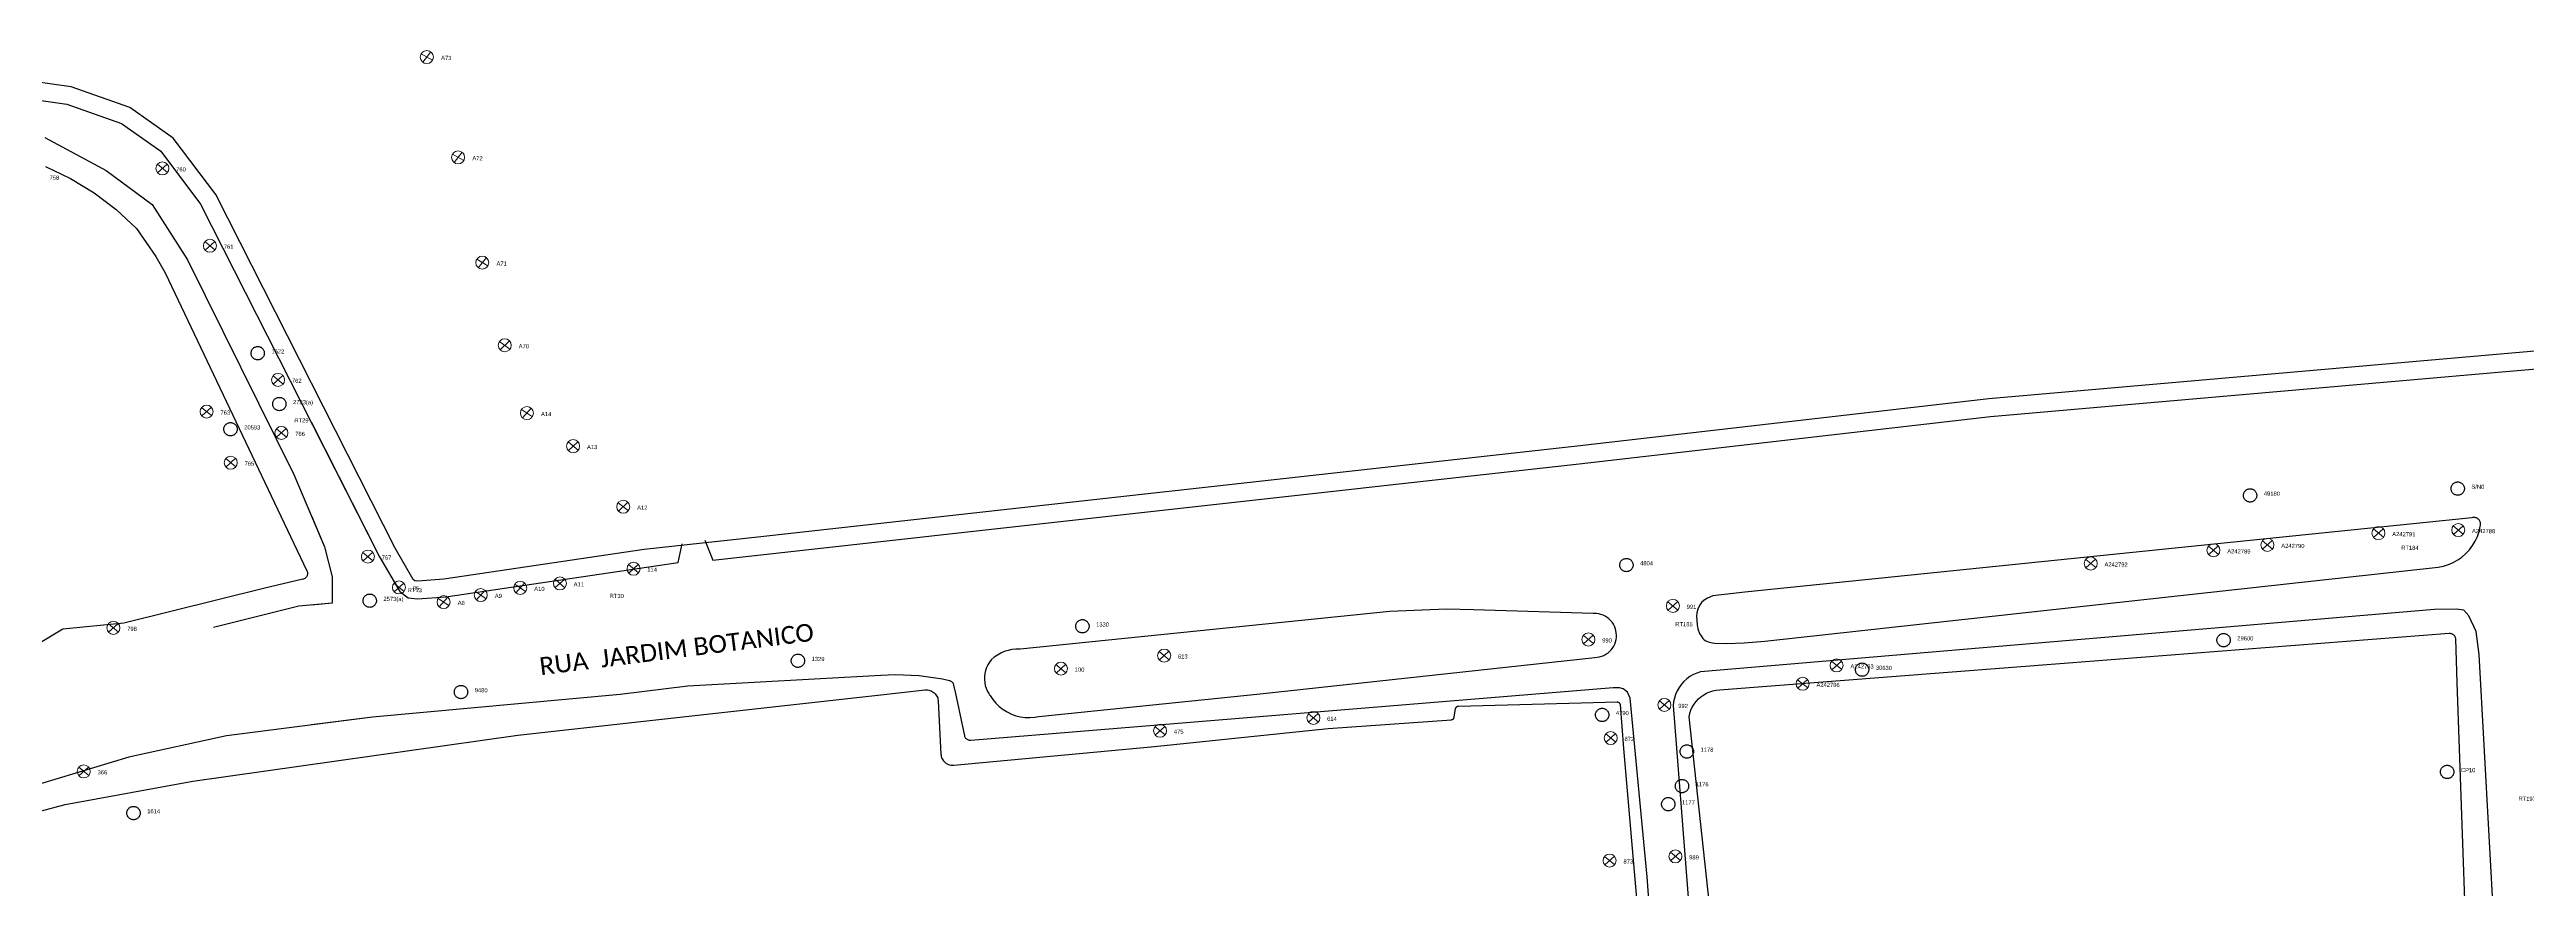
# Model space of a CAD drawing. Header units: millimetres. Extents: x 676447 to 689606, y 7455628 to 7463967.
# Drawn here: x 683132.8 to 683550.8, y 7459652.5 to 7459794.1 of the extents above; entities that cross this region are included whole.
import ezdxf

# ---------------------------------------------------------------- set-up
doc = ezdxf.new("R2010")
doc.units = ezdxf.units.MM
doc.header["$LTSCALE"] = 0.1
doc.header["$MEASUREMENT"] = 0
doc.linetypes.add('PHANTOM2', pattern=[1.25, 0.625, -0.125, 0.125, -0.125, 0.125, -0.125])
doc.layers.add('10.4-Postes', color=1, linetype='Continuous', lineweight=0)
for name, color, linetype in [('Caixas Subterrâneas', 5, 'Continuous'), ('LEGENDAS_INFRAESTRUTURAS', 7, 'Continuous'), ('MUB_MEIOFIO', 7, 'Continuous'), ('MUB_QUADRAS', 7, 'Continuous'), ('MUB_SEGMENTO', 7, 'Continuous'), ('NOS_DE_INFRAESTRUTURA', 7, 'Continuous')]:
    doc.layers.add(name, color=color, linetype=linetype)
doc.styles.add('Legend', font='calibri.ttf')
doc.styles.get("Standard").update_dxf_attribs({"font": 'arial.ttf'})

# ---------------------------------------------------------------- blocks, each defined once
blk = doc.blocks.new('PTPT')
at = {"layer": '10.4-Postes', "color": 1, "linetype": 'PHANTOM2'}
for points in [[(-0.0000079, 0.0000104), (0.0000075, -0.000002)], [(0.000007, 0.0000109), (-0.0000074, -0.0000025)]]:
    blk.add_lwpolyline(points, dxfattribs=at)
at = {"layer": '10.4-Postes', "color": 1}
blk.add_circle((-0.0000002, 0.0000042), 0.00000987, dxfattribs=at)
blk = doc.blocks.new('MHMZ')
at = {"linetype": 'PHANTOM2'}
blk.add_circle((0, 0), 0.0000101, dxfattribs=at)

msp = doc.modelspace()

# ---------------------------------------------------------------- linework, layer by layer
at = {"layer": 'MUB_MEIOFIO', "linetype": 'Continuous'}
for points in [[(683123.47, 7459786.6), (683135.78, 7459784.84), (683145, 7459781.62), (683151.6, 7459776.93), (683158.33, 7459768), (683188.55, 7459708.46), (683191.94, 7459702.58), (683193.36, 7459701.51), (683194.94, 7459701.33), (683199.72, 7459701.71), (683238.94, 7459707.49), (683239.61, 7459710.66)], [(683132.04, 7459779.22), (683142.4, 7459773.65), (683150.14, 7459767.9), (683156.11, 7459758.57), (683174.04, 7459722.34), (683179.27, 7459710.15), (683180.51, 7459705.05), (683180.54, 7459700.65), (683174.9, 7459700.1), (683160.53, 7459696.51)], [(683243.42, 7459711.24), (683244.76, 7459707.9), (683390.98, 7459724.13), (683460.39, 7459732.14), (683616.27, 7459745.77)], [(683418.95, 7459702.47), (683413.51, 7459701.84), (683412.62, 7459701.48), (683412.08, 7459701.13), (683411.64, 7459700.74), (683411.27, 7459700.23), (683411, 7459699.59), (683410.86, 7459698.97), (683410.8, 7459698.44), (683410.82, 7459697.67), (683410.9, 7459696.95), (683411, 7459696.28), (683411.29, 7459695.52), (683411.67, 7459694.93), (683411.87, 7459694.67), (683412.1, 7459694.44), (683412.35, 7459694.27), (683412.62, 7459694.14), (683412.89, 7459694.05), (683413.19, 7459693.96), (683413.49, 7459693.9), (683413.83, 7459693.85), (683415.85, 7459693.8), (683418.81, 7459693.94), (683422.3, 7459694.21), (683535.97, 7459706.71), (683536.83, 7459706.88), (683537.67, 7459707.14), (683538.48, 7459707.48), (683539.24, 7459707.91), (683539.96, 7459708.41), (683540.62, 7459708.99), (683541.22, 7459709.63), (683541.74, 7459710.33), (683542.19, 7459711.08), (683542.56, 7459711.87), (683542.85, 7459712.7), (683543.04, 7459713.56), (683543.08, 7459713.79), (683543.09, 7459713.91), (683543.1, 7459714.02), (683543.09, 7459714.14), (683543.07, 7459714.25), (683543.03, 7459714.36), (683542.99, 7459714.47), (683542.93, 7459714.57), (683542.87, 7459714.67), (683542.79, 7459714.75), (683542.71, 7459714.83), (683542.62, 7459714.9), (683542.52, 7459714.96), (683542.41, 7459715.01), (683542.3, 7459715.05), (683542.19, 7459715.08), (683542.07, 7459715.09), (683541.96, 7459715.1), (683541.84, 7459715.09), (683541.73, 7459715.07), (683541.65, 7459715.04), (683418.95, 7459702.47)], [(683359.04, 7459699.22), (683296.66, 7459692.86), (683296.55, 7459692.87), (683295.89, 7459692.87), (683295.24, 7459692.8), (683294.59, 7459692.66), (683293.97, 7459692.46), (683293.36, 7459692.19), (683292.79, 7459691.87), (683292.26, 7459691.48), (683291.77, 7459691.04), (683291.46, 7459690.64), (683291.2, 7459690.2), (683290.98, 7459689.74), (683290.81, 7459689.26), (683290.7, 7459688.77), (683290.63, 7459688.26), (683290.62, 7459687.76), (683290.66, 7459687.25), (683290.76, 7459686.75), (683290.9, 7459686.26), (683291.1, 7459685.8), (683291.34, 7459685.35), (683291.46, 7459685.17), (683291.57, 7459685.01), (683292.02, 7459684.35), (683292.54, 7459683.73), (683293.12, 7459683.17), (683293.76, 7459682.68), (683294.44, 7459682.26), (683295.16, 7459681.91), (683295.92, 7459681.63), (683296.7, 7459681.44), (683297.5, 7459681.33), (683298.3, 7459681.31), (683299.1, 7459681.37), (683299.82, 7459681.49), (683337.16, 7459685.32), (683393.64, 7459691.46), (683394.03, 7459691.49), (683394.41, 7459691.56), (683394.78, 7459691.66), (683395.14, 7459691.81), (683395.48, 7459691.99), (683395.81, 7459692.21), (683396.1, 7459692.46), (683396.37, 7459692.74), (683396.61, 7459693.05), (683396.82, 7459693.37), (683396.99, 7459693.72), (683397.12, 7459694.09), (683397.21, 7459694.47), (683397.26, 7459694.85), (683397.28, 7459695.24), (683397.25, 7459695.62), (683397.18, 7459696.01), (683397.07, 7459696.38), (683396.93, 7459696.74), (683396.75, 7459697.08), (683396.53, 7459697.4), (683396.28, 7459697.7), (683396, 7459697.97), (683395.69, 7459698.21), (683395.36, 7459698.41), (683395.01, 7459698.58), (683394.65, 7459698.72), (683394.27, 7459698.81), (683393.89, 7459698.86), (683393.5, 7459698.88), (683393.36, 7459698.87), (683373.13, 7459699.47), (683368.61, 7459699.63), (683359.04, 7459699.22)], [(683547.07, 7459615.43), (683542.84, 7459691.97), (683542.34, 7459695.84), (683541.14, 7459698.51), (683540.26, 7459699.44), (683539.02, 7459699.62), (683535.33, 7459699.58), (683411.47, 7459689.03), (683410.85, 7459688.83), (683410.25, 7459688.56), (683409.68, 7459688.23), (683409.15, 7459687.85), (683408.66, 7459687.41), (683408.23, 7459686.93), (683407.84, 7459686.4), (683407.51, 7459685.83), (683407.25, 7459685.23), (683407.04, 7459684.61), (683406.91, 7459683.97), (683406.84, 7459683.33)], [(683405.06, 7459619.08), (683402.45, 7459654.43), (683402.45, 7459654.45), (683399.61, 7459684.57), (683399.15, 7459685.61), (683398.42, 7459686.14), (683397.8, 7459686.32), (683396.73, 7459686.32), (683288.34, 7459677.46), (683288.24, 7459677.45), (683288.13, 7459677.46), (683288.03, 7459677.48), (683287.93, 7459677.51), (683287.83, 7459677.55), (683287.74, 7459677.6), (683287.65, 7459677.66), (683287.57, 7459677.72), (683287.5, 7459677.8), (683287.44, 7459677.88), (683287.38, 7459677.97), (683287.33, 7459678.06), (683287.3, 7459678.16), (683287.28, 7459678.25), (683285.77, 7459685.36), (683285.47, 7459686.76), (683285.45, 7459686.85), (683285.41, 7459686.95), (683285.37, 7459687.04), (683285.31, 7459687.13), (683285.25, 7459687.22), (683285.17, 7459687.29), (683285.09, 7459687.36), (683285.01, 7459687.42), (683284.91, 7459687.46), (683284.82, 7459687.5), (683284.72, 7459687.53), (683283.53, 7459687.8), (683279.57, 7459688.38), (683275.58, 7459688.55), (683273.14, 7459688.44), (683240.58, 7459686.63), (683229.15, 7459685.18), (683187.34, 7459681.4), (683162.71, 7459678.24), (683146.2, 7459674.62), (683122.33, 7459667.44)], [(683406.84, 7459683.33), (683411.69, 7459621.44)]]:
    msp.add_lwpolyline(points, dxfattribs=at)
at = {"layer": 'MUB_MEIOFIO', "color": 253, "linetype": 'Continuous'}
for points in [[(683243.42, 7459711.24), (683244.76, 7459707.9), (683390.98, 7459724.13), (683460.39, 7459732.14), (683616.27, 7459745.77)], [(683177.04, 7459731.14), (683188.55, 7459708.46), (683191.94, 7459702.58), (683193.36, 7459701.51), (683194.94, 7459701.33), (683199.72, 7459701.71), (683238.94, 7459707.49), (683239.61, 7459710.66)], [(683177.04, 7459715.35), (683179.27, 7459710.15), (683180.51, 7459705.05), (683180.54, 7459700.65), (683177.04, 7459700.31)], [(683418.95, 7459702.47), (683413.51, 7459701.84), (683412.62, 7459701.48), (683412.08, 7459701.13), (683411.64, 7459700.74), (683411.27, 7459700.23), (683411, 7459699.59), (683410.86, 7459698.97), (683410.8, 7459698.44), (683410.82, 7459697.67), (683410.9, 7459696.95), (683411, 7459696.28), (683411.29, 7459695.52), (683411.67, 7459694.93), (683411.87, 7459694.67), (683412.1, 7459694.44), (683412.35, 7459694.27), (683412.62, 7459694.14), (683412.89, 7459694.05), (683413.19, 7459693.96), (683413.49, 7459693.9), (683413.83, 7459693.85), (683415.85, 7459693.8), (683418.81, 7459693.94), (683422.3, 7459694.21), (683535.97, 7459706.71), (683536.83, 7459706.88), (683537.67, 7459707.14), (683538.48, 7459707.48), (683539.24, 7459707.91), (683539.96, 7459708.41), (683540.62, 7459708.99), (683541.22, 7459709.63), (683541.74, 7459710.33), (683542.19, 7459711.08), (683542.56, 7459711.87), (683542.85, 7459712.7), (683543.04, 7459713.56), (683543.08, 7459713.79), (683543.09, 7459713.91), (683543.1, 7459714.02), (683543.09, 7459714.14), (683543.07, 7459714.25), (683543.03, 7459714.36), (683542.99, 7459714.47), (683542.93, 7459714.57), (683542.87, 7459714.67), (683542.79, 7459714.75), (683542.71, 7459714.83), (683542.62, 7459714.9), (683542.52, 7459714.96), (683542.41, 7459715.01), (683542.3, 7459715.05), (683542.19, 7459715.08), (683542.07, 7459715.09), (683541.96, 7459715.1), (683541.84, 7459715.09), (683541.73, 7459715.07), (683541.65, 7459715.04), (683418.95, 7459702.47)], [(683359.04, 7459699.22), (683296.66, 7459692.86), (683296.55, 7459692.87), (683295.89, 7459692.87), (683295.24, 7459692.8), (683294.59, 7459692.66), (683293.97, 7459692.46), (683293.36, 7459692.19), (683292.79, 7459691.87), (683292.26, 7459691.48), (683291.77, 7459691.04), (683291.46, 7459690.64), (683291.2, 7459690.2), (683290.98, 7459689.74), (683290.81, 7459689.26), (683290.7, 7459688.77), (683290.63, 7459688.26), (683290.62, 7459687.76), (683290.66, 7459687.25), (683290.76, 7459686.75), (683290.9, 7459686.26), (683291.1, 7459685.8), (683291.34, 7459685.35), (683291.46, 7459685.17), (683291.57, 7459685.01), (683292.02, 7459684.35), (683292.54, 7459683.73), (683293.12, 7459683.17), (683293.76, 7459682.68), (683294.44, 7459682.26), (683295.16, 7459681.91), (683295.92, 7459681.63), (683296.7, 7459681.44), (683297.5, 7459681.33), (683298.3, 7459681.31), (683299.1, 7459681.37), (683299.82, 7459681.49), (683337.16, 7459685.32), (683393.64, 7459691.46), (683394.03, 7459691.49), (683394.41, 7459691.56), (683394.78, 7459691.66), (683395.14, 7459691.81), (683395.48, 7459691.99), (683395.81, 7459692.21), (683396.1, 7459692.46), (683396.37, 7459692.74), (683396.61, 7459693.05), (683396.82, 7459693.37), (683396.99, 7459693.72), (683397.12, 7459694.09), (683397.21, 7459694.47), (683397.26, 7459694.85), (683397.28, 7459695.24), (683397.25, 7459695.62), (683397.18, 7459696.01), (683397.07, 7459696.38), (683396.93, 7459696.74), (683396.75, 7459697.08), (683396.53, 7459697.4), (683396.28, 7459697.7), (683396, 7459697.97), (683395.69, 7459698.21), (683395.36, 7459698.41), (683395.01, 7459698.58), (683394.65, 7459698.72), (683394.27, 7459698.81), (683393.89, 7459698.86), (683393.5, 7459698.88), (683393.36, 7459698.87), (683373.13, 7459699.47), (683368.61, 7459699.63), (683359.04, 7459699.22)], [(683547.07, 7459615.43), (683542.84, 7459691.97), (683542.34, 7459695.84), (683541.14, 7459698.51), (683540.26, 7459699.44), (683539.02, 7459699.62), (683535.33, 7459699.58), (683411.47, 7459689.03), (683410.85, 7459688.83), (683410.25, 7459688.56), (683409.68, 7459688.23), (683409.15, 7459687.85), (683408.66, 7459687.41), (683408.23, 7459686.93), (683407.84, 7459686.4), (683407.51, 7459685.83), (683407.25, 7459685.23), (683407.04, 7459684.61), (683406.91, 7459683.97), (683406.84, 7459683.33)], [(683405.06, 7459619.08), (683402.45, 7459654.43), (683402.45, 7459654.45), (683399.61, 7459684.57), (683399.15, 7459685.61), (683398.42, 7459686.14), (683397.8, 7459686.32), (683396.73, 7459686.32), (683288.34, 7459677.46), (683288.24, 7459677.45), (683288.13, 7459677.46), (683288.03, 7459677.48), (683287.93, 7459677.51), (683287.83, 7459677.55), (683287.74, 7459677.6), (683287.65, 7459677.66), (683287.57, 7459677.72), (683287.5, 7459677.8), (683287.44, 7459677.88), (683287.38, 7459677.97), (683287.33, 7459678.06), (683287.3, 7459678.16), (683287.28, 7459678.25), (683285.77, 7459685.36), (683285.47, 7459686.76), (683285.45, 7459686.85), (683285.41, 7459686.95), (683285.37, 7459687.04), (683285.31, 7459687.13), (683285.25, 7459687.22), (683285.17, 7459687.29), (683285.09, 7459687.36), (683285.01, 7459687.42), (683284.91, 7459687.46), (683284.82, 7459687.5), (683284.72, 7459687.53), (683283.53, 7459687.8), (683279.57, 7459688.38), (683275.58, 7459688.55), (683273.14, 7459688.44), (683240.58, 7459686.63), (683229.15, 7459685.18), (683187.34, 7459681.4), (683177.04, 7459680.08)], [(683406.84, 7459683.33), (683411.69, 7459621.44)]]:
    msp.add_lwpolyline(points, dxfattribs=at)
at = {"layer": 'MUB_QUADRAS', "linetype": 'Continuous'}
for points in [[(683616, 7459748.75), (683460.09, 7459735.13), (683390.65, 7459727.12), (683252.86, 7459711.81), (683233.2, 7459709.67), (683199.39, 7459704.7), (683194.99, 7459704.35), (683194.51, 7459704.4), (683194.23, 7459704.61), (683191.19, 7459709.89), (683160.89, 7459769.6), (683153.71, 7459779.11), (683146.4, 7459784.31), (683136.49, 7459787.77), (683123.58, 7459789.61)], [(683132.15, 7459774.32), (683136.38, 7459772.32), (683140.38, 7459769.89), (683144.11, 7459767.06), (683147.52, 7459763.85), (683150.77, 7459759.16), (683152.38, 7459756.38), (683174.08, 7459710.7), (683176.28, 7459706.07), (683176.32, 7459705.97), (683176.35, 7459705.87), (683176.37, 7459705.77), (683176.38, 7459705.66), (683176.37, 7459705.56), (683176.36, 7459705.45), (683176.34, 7459705.35), (683176.3, 7459705.25), (683176.26, 7459705.16), (683176.2, 7459705.07), (683176.14, 7459704.99), (683176.06, 7459704.91), (683175.98, 7459704.84), (683175.9, 7459704.78), (683175.81, 7459704.73), (683175.71, 7459704.69), (683175.61, 7459704.66), (683169.18, 7459703.13), (683145.39, 7459697.23)], [(683145.39, 7459697.23), (683135.09, 7459696.22), (683130.7, 7459693.58)], [(683409.53, 7459681.45), (683409.65, 7459682.01), (683409.84, 7459682.55), (683410.07, 7459683.07), (683410.36, 7459683.57), (683410.7, 7459684.03), (683411.09, 7459684.45), (683411.52, 7459684.83), (683411.99, 7459685.16), (683412.49, 7459685.44), (683413.01, 7459685.67), (683413.56, 7459685.84), (683414.12, 7459685.96), (683414.68, 7459686.01), (683472.8, 7459690.5), (683537.78, 7459695.55), (683537.88, 7459695.55), (683537.99, 7459695.54), (683538.09, 7459695.52), (683538.19, 7459695.49), (683538.29, 7459695.45), (683538.38, 7459695.4), (683538.46, 7459695.34), (683538.54, 7459695.28), (683538.62, 7459695.2), (683538.68, 7459695.12), (683538.73, 7459695.03), (683538.78, 7459694.93), (683538.81, 7459694.83), (683538.84, 7459694.73), (683538.85, 7459694.63), (683538.85, 7459694.58), (683539.09, 7459687.21), (683541.41, 7459621.74)], [(683121.91, 7459663.05), (683135.5, 7459666.61), (683157.01, 7459670.59), (683211.87, 7459678.35), (683272.6, 7459685.08), (683280.6, 7459685.97), (683280.81, 7459685.99), (683281.02, 7459685.98), (683281.22, 7459685.95), (683281.42, 7459685.89), (683281.62, 7459685.82), (683281.81, 7459685.72), (683281.98, 7459685.61), (683282.15, 7459685.48), (683282.3, 7459685.33), (683282.43, 7459685.17), (683282.54, 7459685), (683282.64, 7459684.81), (683282.72, 7459684.62), (683282.77, 7459684.41), (683282.81, 7459684.21), (683282.82, 7459684.09), (683283.27, 7459675.16), (683283.29, 7459674.95), (683283.33, 7459674.74), (683283.39, 7459674.54), (683283.48, 7459674.35), (683283.58, 7459674.17), (683283.71, 7459674), (683283.85, 7459673.84), (683284, 7459673.7), (683284.17, 7459673.58), (683284.35, 7459673.48), (683284.54, 7459673.39), (683284.74, 7459673.33), (683284.95, 7459673.28), (683285.15, 7459673.26), (683285.36, 7459673.26), (683285.45, 7459673.26), (683318.71, 7459676.38), (683318.75, 7459676.38), (683348.64, 7459679.45), (683369.41, 7459680.94), (683369.46, 7459680.95), (683369.51, 7459680.96), (683369.56, 7459680.97), (683369.61, 7459680.99), (683369.65, 7459681.02), (683369.69, 7459681.05), (683369.73, 7459681.08), (683369.77, 7459681.12), (683369.8, 7459681.16), (683369.83, 7459681.21), (683369.85, 7459681.26), (683369.87, 7459681.31), (683369.88, 7459681.36), (683370.12, 7459682.82), (683370.12, 7459682.83), (683370.14, 7459682.88), (683370.15, 7459682.93), (683370.18, 7459682.98), (683370.2, 7459683.02), (683370.23, 7459683.07), (683370.27, 7459683.1), (683370.31, 7459683.14), (683370.35, 7459683.17), (683370.4, 7459683.19), (683370.45, 7459683.21), (683370.5, 7459683.23), (683370.55, 7459683.24), (683370.6, 7459683.24), (683391.31, 7459683.81), (683397.38, 7459683.95), (683397.43, 7459683.95), (683397.48, 7459683.94), (683397.53, 7459683.93), (683397.58, 7459683.91), (683397.63, 7459683.89), (683397.67, 7459683.86), (683397.72, 7459683.83), (683397.75, 7459683.79), (683397.79, 7459683.75), (683397.82, 7459683.71), (683397.84, 7459683.66), (683397.86, 7459683.61), (683397.88, 7459683.56), (683397.89, 7459683.51), (683397.89, 7459683.5), (683398.45, 7459676.1), (683401, 7459646.91)], [(683415.62, 7459625.31), (683409.53, 7459681.45)]]:
    msp.add_lwpolyline(points, dxfattribs=at)

# ---------------------------------------------------------------- block references
at = {"layer": 'Caixas Subterrâneas', "color": 40}
for p, xscale, yscale, zscale, rotation in [((683167.97, 7459742.82), 111319.4907932736, 111319.4907932736, 111319.4907932736, 359.3028636153993), ((683171.62, 7459734.24), 111319.4907932736, 111319.4907932736, 111319.4907932736, 359.3028471332759), ((683163.38, 7459729.99), 111319.4907932736, 111319.4907932736, 111319.4907932736, 359.3028771799835), ((683539.24, 7459719.96), 111319.4907932736, 111319.4907932736, 111319.4907932736, 359.3014444947777), ((683504.21, 7459718.81), 111319.4907932735, 111319.4907932735, 111319.4907932735, 359.3015773590701), ((683398.95, 7459707.06), 111319.4907932736, 111319.4907932736, 111319.4907932736, 359.3019741536431), ((683186.88, 7459701.04), 111319.4907932736, 111319.4907932736, 111319.4907932736, 359.3027789235423), ((683307.14, 7459696.72), 111319.4907932736, 111319.4907932736, 111319.4907932736, 359.3023201974618), ((683259.14, 7459690.9), 111319.4907932736, 111319.4907932736, 111319.4907932736, 359.3025010028923), ((683499.73, 7459694.38), 111319.4907932736, 111319.4907932736, 111319.4907932736, 359.3015869287798), ((683438.73, 7459689.4), 111319.4907932735, 111319.4907932735, 111319.4907932735, 359.3018174381573), ((683202.28, 7459685.62), 111319.4907932736, 111319.4907932736, 111319.4907932736, 359.3027156507023), ((683394.86, 7459681.76), 111319.4907932735, 111319.4907932735, 111319.4907932735, 359.3019819445365), ((683409.15, 7459675.58), 111319.4907932736, 111319.4907932736, 111319.4907932736, 359.3019257237801), ((683408.33, 7459669.75), 111319.4907932736, 111319.4907932736, 111319.4907932736, 359.3019270443018), ((683537.46, 7459672.14), 111319.4907932736, 111319.4907932736, 111319.4907932736, 359.3014366181434), ((683406.01, 7459666.69), 111319.4907932735, 111319.4907932735, 111319.4907932735, 359.301934926173), ((683147.01, 7459665.19), 111319.4907932735, 111319.4907932735, 111319.4907932735, 359.3029196291047)]:
    msp.add_blockref('MHMZ', p, dxfattribs=dict(at, xscale=xscale, yscale=yscale, zscale=zscale, rotation=rotation))
at = {"layer": 'NOS_DE_INFRAESTRUTURA', "color": 1}
for p, xscale, yscale, zscale, rotation in [((683196.61, 7459792.36), 111319.4907932736, 111319.4907932736, 111319.4907932736, 9.302769833455423), ((683201.88, 7459775.42), 111319.4907932736, 111319.4907932736, 111319.4907932736, 8.302744608080408), ((683151.9, 7459773.54), 111319.4907932736, 111319.4907932736, 111319.4907932736, 359.3029341264569), ((683159.93, 7459760.48), 111319.4907932736, 111319.4907932736, 111319.4907932736, 359.3028996052358), ((683205.96, 7459757.65), 111319.4907932736, 111319.4907932736, 111319.4907932736, 8.302723653940605), ((683209.7, 7459743.68), 111319.4907932736, 111319.4907932736, 111319.4907932736, 1.302705168423951), ((683171.43, 7459737.84), 111319.4907932736, 111319.4907932736, 111319.4907932736, 359.3028489398783), ((683159.37, 7459732.49), 111319.4907932735, 111319.4907932735, 111319.4907932735, 359.3028931912241), ((683213.47, 7459732.24), 111319.4907932736, 111319.4907932736, 111319.4907932736, 5.302687337681357), ((683171.99, 7459728.89), 111319.4907932736, 111319.4907932736, 111319.4907932736, 359.3028440879343), ((683163.44, 7459723.87), 111319.4907932736, 111319.4907932736, 111319.4907932736, 359.3028750506392), ((683221.22, 7459726.66), 111319.4907932736, 111319.4907932736, 111319.4907932736, 359.3026561656956), ((683229.69, 7459716.44), 111319.4907932736, 111319.4907932736, 111319.4907932736, 1.302620822702573), ((683525.88, 7459711.98), 111319.4907932736, 111319.4907932736, 111319.4907932736, 359.3014928483548), ((683539.34, 7459712.5), 111319.4907932735, 111319.4907932735, 111319.4907932735, 359.3014418396376), ((683186.58, 7459708.02), 111319.4907932736, 111319.4907932736, 111319.4907932736, 359.302782202744), ((683477.32, 7459706.85), 111319.4907932736, 111319.4907932736, 111319.4907932736, 359.3016759816195), ((683498.04, 7459709.08), 111319.4907932736, 111319.4907932736, 111319.4907932736, 359.3015978587577), ((683507.15, 7459709.99), 111319.4907932736, 111319.4907932736, 111319.4907932736, 359.3015634928425), ((683191.83, 7459702.81), 111319.4907932736, 111319.4907932736, 111319.4907932736, 359.3027606585799), ((683212.33, 7459702.73), 111319.4907932736, 111319.4907932736, 111319.4907932736, 5.302682646887766), ((683218.98, 7459703.49), 111319.4907932736, 111319.4907932736, 111319.4907932736, 357.3026576047143), ((683231.41, 7459705.97), 111319.4907932736, 111319.4907932736, 111319.4907932736, 359.3026110867265), ((683199.4, 7459700.35), 111319.4907932735, 111319.4907932735, 111319.4907932735, 5.302731104583459), ((683205.67, 7459701.53), 111319.4907932736, 111319.4907932736, 111319.4907932736, 4.302707616096085), ((683406.81, 7459699.7), 111319.4907932736, 111319.4907932736, 111319.4907932736, 359.30194200779), ((683143.63, 7459695.98), 111319.4907932736, 111319.4907932736, 111319.4907932736, 359.3029418895178), ((683320.96, 7459691.3), 111319.4907932736, 111319.4907932736, 111319.4907932736, 359.3022659735499), ((683392.55, 7459694.02), 111319.4907932735, 111319.4907932735, 111319.4907932735, 359.3019944904661), ((683303.54, 7459689.1), 111319.4907932735, 111319.4907932735, 111319.4907932735, 359.3023315595023), ((683428.71, 7459686.54), 111319.4907932736, 111319.4907932736, 111319.4907932736, 359.3018546575559), ((683434.45, 7459689.64), 111319.4907932736, 111319.4907932736, 111319.4907932736, 359.3018337757657), ((683405.38, 7459682.97), 111319.4907932736, 111319.4907932736, 111319.4907932736, 359.3019423338645), ((683320.26, 7459678.61), 111319.4907932736, 111319.4907932736, 111319.4907932736, 359.3022647602613), ((683346.14, 7459680.79), 111319.4907932735, 111319.4907932735, 111319.4907932735, 359.302166995399), ((683396.32, 7459677.39), 111319.4907932736, 111319.4907932736, 111319.4907932736, 359.3019750842548), ((683138.63, 7459671.75), 111319.4907932736, 111319.4907932736, 111319.4907932736, 359.3029534992548), ((683396.14, 7459656.7), 111319.4907932736, 111319.4907932736, 111319.4907932736, 359.3019694109194), ((683407.23, 7459657.41), 111319.4907932736, 111319.4907932736, 111319.4907932736, 359.301927472148)]:
    msp.add_blockref('PTPT', p, dxfattribs=dict(at, xscale=xscale, yscale=yscale, zscale=zscale, rotation=rotation))

# ---------------------------------------------------------------- texts
at = {"layer": 'LEGENDAS_INFRAESTRUTURAS', "color": 1}
for s, rotation, p in [('A73', 359.3028, (683198.92, 7459792.33)), ('A72', 359.3027, (683204.19, 7459775.39)), ('758', 359.303, (683132.84, 7459772.1)), ('760', 359.3029, (683154.21, 7459773.51)), ('761', 359.3029, (683162.24, 7459760.46)), ('A71', 359.3027, (683208.27, 7459757.62)), ('A70', 359.3027, (683212.01, 7459743.65)), ('762', 359.3028, (683173.74, 7459737.82)), ('763', 359.3029, (683161.68, 7459732.46)), ('RT29', 359.3028, (683174.15, 7459731.15)), ('766', 359.3028, (683174.3, 7459728.86)), ('A14', 359.3027, (683215.78, 7459732.21)), ('A13', 359.3026, (683223.53, 7459726.64)), ('765', 359.3029, (683165.75, 7459723.85)), ('A12', 359.3026, (683232, 7459716.41)), ('A242791', 359.3015, (683528.19, 7459711.95)), ('A242788', 359.3014, (683541.65, 7459712.47)), ('767', 359.3028, (683188.89, 7459707.99)), ('A242789', 359.3016, (683500.35, 7459709.05)), ('A242790', 359.3016, (683509.46, 7459709.96)), ('RT184', 359.3015, (683529.7, 7459709.64)), ('114', 359.3026, (683233.71, 7459705.94)), ('A242792', 359.3017, (683479.63, 7459706.83)), ('RT13', 359.3028, (683193.28, 7459702.5)), ('85', 359.3028, (683194.14, 7459702.79)), ('A8', 359.3027, (683201.71, 7459700.32)), ('A9', 359.3027, (683207.98, 7459701.51)), ('A10', 359.3027, (683214.64, 7459702.7)), ('A11', 359.3026, (683221.29, 7459703.46)), ('RT30', 359.3026, (683227.37, 7459701.51)), ('991', 359.3019, (683409.12, 7459699.67)), ('798', 359.3029, (683145.94, 7459695.95)), ('RT185', 359.3019, (683407.2, 7459696.74)), ('613', 359.3023, (683323.27, 7459691.28)), ('990', 359.302, (683394.86, 7459693.99)), ('100', 359.3023, (683305.85, 7459689.07)), ('A242793', 359.3018, (683436.76, 7459689.62)), ('992', 359.3019, (683407.69, 7459682.94)), ('A242786', 359.3018, (683431.02, 7459686.51)), ('475', 359.3023, (683322.57, 7459678.59)), ('614', 359.3022, (683348.44, 7459680.76)), ('872', 359.302, (683398.63, 7459677.37)), ('366', 359.3029, (683140.94, 7459671.73)), ('RT197', 359.3014, (683549.49, 7459667.27)), ('873', 359.302, (683398.45, 7459656.68)), ('989', 359.3019, (683409.54, 7459657.38))]:
    msp.add_text(s, height=0.7, rotation=rotation, dxfattribs=at).set_placement(p)
at = {"layer": 'LEGENDAS_INFRAESTRUTURAS', "color": 5}
for s, rotation, p in [('1622', 359.3029, (683170.28, 7459742.79)), ('2733(a)', 359.3028, (683173.93, 7459734.22)), ('20593', 359.3029, (683165.69, 7459729.96)), ('49180', 359.3016, (683506.52, 7459718.78)), ('S/N0', 359.3014, (683541.55, 7459719.93)), ('4804', 359.302, (683401.26, 7459707.03)), ('2573(a)', 359.3028, (683189.19, 7459701.01)), ('1330', 359.3023, (683309.45, 7459696.69)), ('29600', 359.3016, (683502.04, 7459694.35)), ('1329', 359.3025, (683261.44, 7459690.87)), ('30630', 359.3018, (683441.04, 7459689.37)), ('9480', 359.3027, (683204.59, 7459685.59)), ('4790', 359.302, (683397.17, 7459681.74)), ('1178', 359.3019, (683411.46, 7459675.55)), ('CP10', 359.3014, (683539.77, 7459672.11)), ('1177', 359.3019, (683408.32, 7459666.66)), ('1176', 359.3019, (683410.64, 7459669.72)), ('1614', 359.3029, (683149.32, 7459665.16))]:
    msp.add_text(s, height=0.7, rotation=rotation, dxfattribs=at).set_placement(p)
at = {"layer": 'MUB_SEGMENTO', "color": 253, "style": 'Legend'}
msp.add_text('RUA  JARDIM BOTANICO', height=3, rotation=7.2097, dxfattribs=at).set_placement((683215.72, 7459688.45))

doc.saveas('drawing.dxf')
